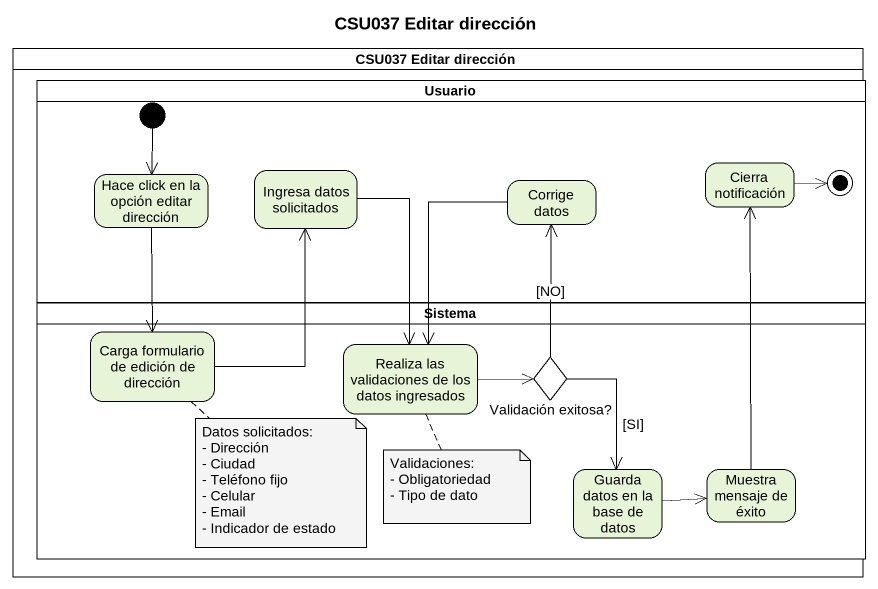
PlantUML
@startuml
title CSU037 Editar dirección
hide empty description
state "CSU037 Editar dirección" as CSU037_Editar_dirección <<partition>> {
  state Usuario <<partition>> {
    state "Hace click en la opción editar dirección" as Hace_click_en_la_opción
    state "Ingresa datos solicitados" as Ingresa_datos_solicitados
    state "Corrige datos" as Corrige_datos
    state "Cierra notificación" as Cierra_notificación
    [*] --> Hace_click_en_la_opción
    Cierra_notificación -right-> [*]
  }
  state Sistema <<partition>> {
    state "Carga formulario de edición de dirección" as Carga_formulario_de_edición
    state "Realiza las validaciones de los datos ingresados" as Realiza_las_validaciones_de
    state "Validación exitosa?" as Validación_exitosa <<choice>>
    state "Guarda datos en la base de datos" as Guarda_datos_en_la_base_de
    state "Muestra mensaje de éxito" as Muestra_mensaje_de_éxito
  }
}
Hace_click_en_la_opción --> Carga_formulario_de_edición
Ingresa_datos_solicitados --> Realiza_las_validaciones_de
Corrige_datos --> Realiza_las_validaciones_de
Carga_formulario_de_edición -up-> Ingresa_datos_solicitados
Realiza_las_validaciones_de -right-> Validación_exitosa
Validación_exitosa -up-> Corrige_datos : [NO]
Validación_exitosa --> Guarda_datos_en_la_base_de : [SI]
Guarda_datos_en_la_base_de -right-> Muestra_mensaje_de_éxito
Muestra_mensaje_de_éxito -up-> Cierra_notificación
note bottom of Carga_formulario_de_edición
  Datos solicitados:
  - Dirección
  - Ciudad
  - Teléfono fijo
  - Celular
  - Email
  - Indicador de estado
end note
note bottom of Realiza_las_validaciones_de
  Validaciones:
  - Obligatoriedad
  - Tipo de dato
end note
@enduml
